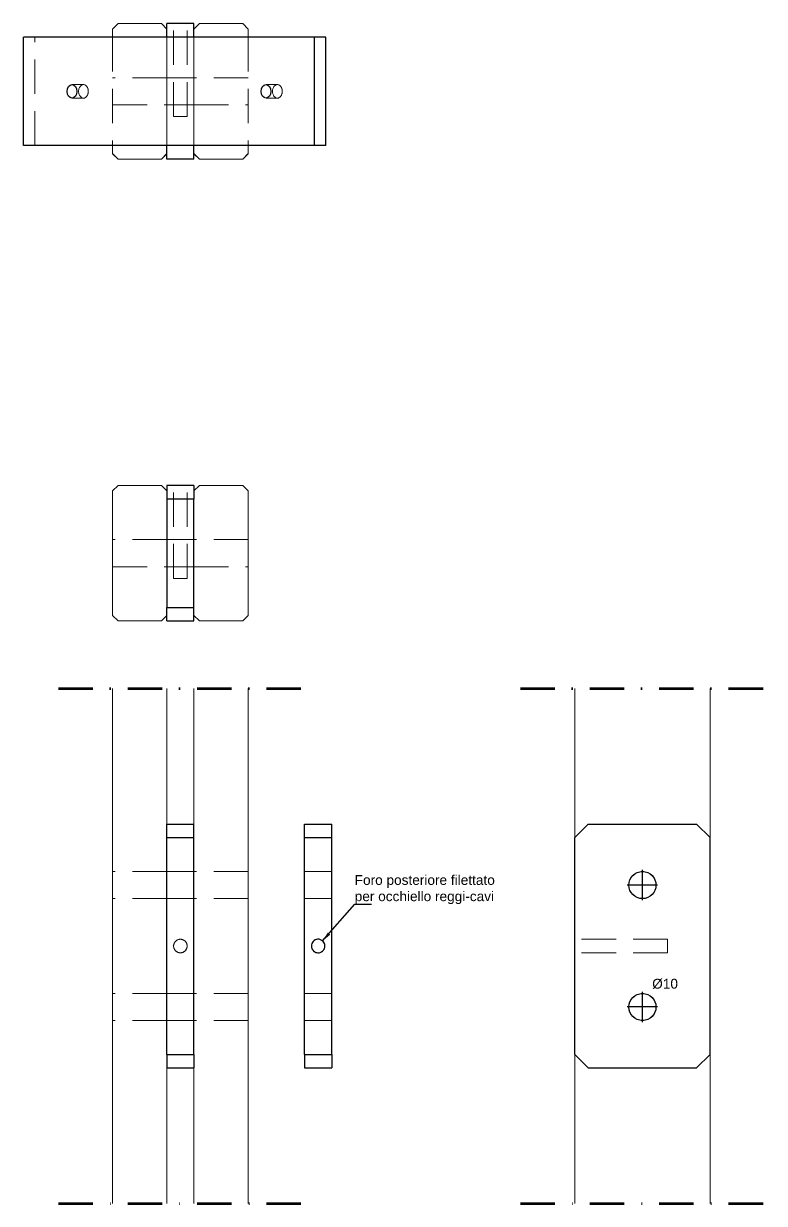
# Model space of a CAD drawing. Header units: millimetres. Extents: x 672 to 1266, y 302 to 1143.
# Drawn here: x 903.6 to 1040.3, y 618.9 to 836.6 of the extents above; entities that cross this region are included whole.
import ezdxf

# ---------------------------------------------------------------- set-up
doc = ezdxf.new("R2010")
doc.units = ezdxf.units.MM
doc.linetypes.add('DASHDOT2', pattern=[12.7, 6.35, -3.175, 0, -3.175])
doc.linetypes.add('HIDDEN', pattern=[9.525, 6.35, -3.175])
for name, color, linetype, lineweight, true_color in [('1_2dist ... 025', 178, 'Continuous', 25, 0x000000), ('1_2dist ... hdn', 250, 'HIDDEN', 9, 0x323232), ('1_2handrail_holder ... 025', 178, 'Continuous', 25, 0x000000), ('1_2handrail_holder ... hd', 250, 'HIDDEN', 9, 0x323232), ('1_2wood ... 010', 178, 'Continuous', 9, 0x000000), ('1_2wood ... hdn', 250, 'HIDDEN', 9, 0x323232), ('dash_dot', 178, 'DASHDOT2', 70, 0x000000), ('dim', 178, 'Continuous', 9, 0x000000)]:
    doc.layers.add(name, color=color, linetype=linetype, lineweight=lineweight, true_color=true_color)
doc.layers.add('G-ANNO-TEXT', color=178, linetype='Continuous', true_color=0x000000)
doc.styles.add('QCADDimTextStyle', font='')
doc.styles.add('textstyle172', font='')
doc.styles.add('textstyle182', font='')
doc.styles.get('QCADDimTextStyle').set_extended_font_data('Arial [Mono]')
doc.styles.get('textstyle172').set_extended_font_data('Arial [TMC ]')
doc.styles.get('textstyle182').set_extended_font_data('Arial [TMC ]')
doc.dimstyles.new('QCADDimStyle', dxfattribs={"dimscale": 10, "dimtxt": 0.18, "dimasz": 0.18, "dimexe": 0.18, "dimexo": 0.0625, "dimgap": 0.09, "dimtad": 1, "dimtoh": 1, "dimdec": 4, "dimzin": 0, "dimdsep": 46, "dimtxsty": 'QCADDimTextStyle', "dimcen": 0.09, "dimadec": 0, "dimazin": 0, "dimtfac": 1, "dimtdec": 4, "dimtofl": 0, "dimtmove": 0, "dimatfit": 3, "dimfxl": 1, "dimtolj": 1, "dimtzin": 0, "dimarcsym": 0})

msp = doc.modelspace()

# ---------------------------------------------------------------- linework, layer by layer
at = {"layer": '1_2dist ... 025'}
for p, q in [((930, 751.42), (930, 748.91)), ((935, 751.42), (930, 751.42)), ((935, 751.42), (935, 748.91)), ((930, 748.91), (930, 728.91)), ((935, 748.91), (930, 748.91)), ((935, 728.91), (935, 748.91)), ((930, 726.41), (930, 728.91)), ((930, 728.91), (935, 728.91)), ((935, 726.41), (935, 728.91)), ((930, 726.41), (935, 726.41)), ((930, 686.41), (930, 688.91)), ((930, 688.91), (935, 688.91)), ((935, 686.41), (935, 688.91)), ((955.42, 686.41), (955.42, 688.91)), ((955.42, 688.91), (960.42, 688.91)), ((960.42, 686.41), (960.42, 688.91)), ((1005.25, 686.41), (1007.75, 688.91)), ((1007.75, 688.91), (1027.75, 688.91)), ((1030.25, 686.41), (1027.75, 688.91)), ((930, 646.41), (930, 686.41)), ((930, 686.41), (935, 686.41)), ((935, 646.41), (935, 686.41)), ((955.42, 646.41), (955.42, 686.41)), ((955.42, 686.41), (960.42, 686.41)), ((960.42, 646.41), (960.42, 686.41)), ((1005.25, 646.41), (1005.25, 686.41)), ((1030.25, 646.41), (1030.25, 686.41)), ((1017.75, 674.86), (1017.75, 680.46)), ((1017.75, 674.86), (1017.75, 680.46)), ((1020.55, 677.66), (1014.95, 677.66)), ((1020.55, 677.66), (1014.95, 677.66)), ((1017.75, 652.36), (1017.75, 657.96)), ((1017.75, 652.36), (1017.75, 657.96)), ((1020.55, 655.16), (1014.95, 655.16)), ((1020.55, 655.16), (1014.95, 655.16)), ((930, 646.41), (935, 646.41)), ((930, 646.41), (930, 643.91)), ((935, 646.41), (935, 643.91)), ((955.42, 646.41), (955.42, 643.91)), ((955.42, 646.41), (960.42, 646.41)), ((960.42, 646.41), (960.42, 643.91)), ((1005.25, 646.41), (1007.75, 643.91)), ((1030.25, 646.41), (1027.75, 643.91)), ((930, 643.91), (935, 643.91)), ((955.42, 643.91), (960.42, 643.91)), ((1007.75, 643.91), (1027.75, 643.91))]:
    msp.add_line(p, q, dxfattribs=at)
for points in [[(1015.25, 677.66), (1015.25, 679.04), (1016.37, 680.16), (1017.75, 680.16)], [(1017.75, 680.16), (1019.13, 680.16), (1020.25, 679.04), (1020.25, 677.66)], [(1017.75, 675.16), (1016.37, 675.16), (1015.25, 676.28), (1015.25, 677.66)], [(1020.25, 677.66), (1020.25, 676.28), (1019.13, 675.16), (1017.75, 675.16)], [(957, 667.27), (956.79, 667.04), (956.66, 666.73), (956.67, 666.41)], [(956.67, 666.41), (956.66, 666.03), (956.85, 665.66), (957.14, 665.43)], [(957.81, 667.66), (957.5, 667.63), (957.21, 667.49), (957, 667.27)], [(958.83, 667.27), (958.57, 667.54), (958.18, 667.69), (957.81, 667.66)], [(958.71, 665.44), (959, 665.68), (959.18, 666.06), (959.17, 666.44)], [(959.17, 666.44), (959.16, 666.75), (959.03, 667.05), (958.83, 667.27)], [(957.14, 665.43), (957.35, 665.27), (957.6, 665.18), (957.85, 665.16)], [(957.85, 665.16), (958.16, 665.15), (958.47, 665.25), (958.71, 665.44)], [(1015.25, 655.16), (1015.25, 656.54), (1016.37, 657.66), (1017.75, 657.66)], [(1017.75, 657.66), (1019.13, 657.66), (1020.25, 656.54), (1020.25, 655.16)], [(1017.75, 652.66), (1016.37, 652.66), (1015.25, 653.78), (1015.25, 655.16)], [(1020.25, 655.16), (1020.25, 653.78), (1019.13, 652.66), (1017.75, 652.66)]]:
    msp.add_open_spline(points, degree=3, dxfattribs=at)
at = {"layer": '1_2dist ... hdn'}
for p, q in [((935, 751.41), (930, 751.41)), ((930, 751.41), (930, 748.91)), ((935, 751.41), (930, 751.41)), ((935, 751.41), (930, 751.41)), ((930, 751.41), (930, 748.91)), ((930, 751.41), (930, 748.91)), ((931.25, 734.26), (931.25, 751.41)), ((931.25, 734.26), (931.25, 751.41)), ((933.75, 734.26), (933.75, 751.41)), ((933.75, 734.26), (933.75, 751.41)), ((935, 751.41), (935, 748.91)), ((935, 751.41), (935, 748.91)), ((935, 751.41), (935, 748.91)), ((935, 748.91), (930, 748.91)), ((930, 748.91), (930, 728.91)), ((935, 748.91), (930, 748.91)), ((935, 748.91), (930, 748.91)), ((930, 748.91), (930, 728.91)), ((930, 748.91), (930, 728.91)), ((935, 728.91), (935, 748.91)), ((935, 728.91), (935, 748.91)), ((935, 728.91), (935, 748.91)), ((935, 741.41), (930, 741.41)), ((935, 741.41), (930, 741.41)), ((935, 741.41), (930, 741.41)), ((935, 741.41), (930, 741.41)), ((930, 741.41), (930, 736.41)), ((930, 736.41), (930, 741.41)), ((930, 741.41), (930, 736.41)), ((930, 736.41), (930, 741.41)), ((930, 741.41), (930, 736.41)), ((930, 736.41), (930, 741.41)), ((930, 741.41), (930, 736.41)), ((930, 736.41), (930, 741.41)), ((935, 741.41), (935, 736.41)), ((935, 736.41), (935, 741.41)), ((935, 741.41), (935, 736.41)), ((935, 736.41), (935, 741.41)), ((935, 741.41), (935, 736.41)), ((935, 736.41), (935, 741.41)), ((935, 741.41), (935, 736.41)), ((935, 736.41), (935, 741.41)), ((930, 736.41), (935, 736.41)), ((930, 736.41), (935, 736.41)), ((930, 736.41), (935, 736.41)), ((930, 736.41), (935, 736.41)), ((931.25, 734.26), (933.75, 734.26)), ((933.75, 734.26), (931.25, 734.26)), ((931.25, 734.26), (933.75, 734.26)), ((933.75, 734.26), (931.25, 734.26)), ((930, 728.91), (935, 728.91)), ((930, 726.41), (930, 728.91)), ((930, 728.91), (935, 728.91)), ((930, 728.91), (935, 728.91)), ((930, 726.41), (930, 728.91)), ((930, 726.41), (930, 728.91)), ((935, 726.41), (935, 728.91)), ((935, 726.41), (935, 728.91)), ((935, 726.41), (935, 728.91)), ((930, 726.41), (935, 726.41)), ((930, 726.41), (935, 726.41)), ((930, 726.41), (935, 726.41)), ((935, 688.91), (930, 688.91)), ((930, 686.41), (930, 688.91)), ((935, 686.41), (935, 688.91)), ((955.42, 686.41), (955.42, 688.91)), ((960.42, 688.91), (955.42, 688.91)), ((960.42, 686.41), (960.42, 688.91)), ((1005.25, 686.41), (1007.75, 688.91)), ((1027.75, 688.91), (1007.75, 688.91)), ((1030.25, 686.41), (1027.75, 688.91)), ((935, 686.41), (930, 686.41)), ((930, 646.41), (930, 686.41)), ((935, 646.41), (935, 686.41)), ((955.42, 646.41), (955.42, 686.41)), ((960.42, 686.41), (955.42, 686.41)), ((960.42, 646.41), (960.42, 686.41)), ((1005.25, 646.41), (1005.25, 686.41)), ((1030.25, 646.41), (1030.25, 686.41)), ((935, 680.16), (930, 680.16)), ((930, 680.16), (930, 675.16)), ((930, 677.66), (930, 680.16)), ((935, 680.16), (935, 675.16)), ((935, 677.66), (935, 680.16)), ((955.42, 680.16), (960.42, 680.16)), ((955.42, 680.16), (955.42, 675.16)), ((955.42, 677.66), (955.42, 680.16)), ((960.42, 680.16), (960.42, 675.16)), ((960.42, 677.66), (960.42, 680.16)), ((930, 675.16), (930, 677.66)), ((935, 675.16), (935, 677.66)), ((955.42, 675.16), (955.42, 677.66)), ((960.42, 675.16), (960.42, 677.66)), ((935, 675.16), (930, 675.16)), ((955.42, 675.16), (960.42, 675.16)), ((1022.4, 667.66), (1005.25, 667.66)), ((1022.4, 665.16), (1005.25, 665.16)), ((935, 657.66), (930, 657.66)), ((930, 657.66), (930, 652.66)), ((930, 655.16), (930, 657.66)), ((935, 657.66), (935, 652.66)), ((935, 655.16), (935, 657.66)), ((955.42, 657.66), (960.42, 657.66)), ((955.42, 657.66), (955.42, 652.66)), ((955.42, 655.16), (955.42, 657.66)), ((960.42, 657.66), (960.42, 652.66)), ((960.42, 655.16), (960.42, 657.66)), ((930, 652.66), (930, 655.16)), ((935, 652.66), (935, 655.16)), ((955.42, 652.66), (955.42, 655.16)), ((960.42, 652.66), (960.42, 655.16)), ((935, 652.66), (930, 652.66)), ((955.42, 652.66), (960.42, 652.66)), ((935, 646.41), (930, 646.41)), ((930, 646.41), (930, 643.91)), ((935, 646.41), (935, 643.91)), ((955.42, 646.41), (955.42, 643.91)), ((960.42, 646.41), (955.42, 646.41)), ((960.42, 646.41), (960.42, 643.91)), ((1005.25, 646.41), (1007.75, 643.91)), ((1030.25, 646.41), (1027.75, 643.91)), ((935, 643.91), (930, 643.91)), ((960.42, 643.91), (955.42, 643.91)), ((1027.75, 643.91), (1007.75, 643.91))]:
    msp.add_line(p, q, dxfattribs=at)
for points in [[(931.25, 751.41), (931.25, 751.41), (931.37, 751.41), (931.59, 751.41)], [(931.71, 751.41), (931.42, 751.41), (931.25, 751.41), (931.25, 751.41)], [(931.25, 751.41), (931.25, 751.41), (931.37, 751.41), (931.59, 751.41)], [(931.71, 751.41), (931.42, 751.41), (931.25, 751.41), (931.25, 751.41)], [(931.59, 751.41), (931.8, 751.41), (932.09, 751.41), (932.39, 751.41)], [(931.59, 751.41), (931.8, 751.41), (932.09, 751.41), (932.39, 751.41)], [(932.56, 751.41), (932.26, 751.41), (931.95, 751.41), (931.71, 751.41)], [(932.56, 751.41), (932.26, 751.41), (931.95, 751.41), (931.71, 751.41)], [(932.39, 751.41), (932.77, 751.41), (933.16, 751.41), (933.41, 751.41)], [(932.39, 751.41), (932.77, 751.41), (933.16, 751.41), (933.41, 751.41)], [(933.27, 751.41), (933.07, 751.41), (932.82, 751.41), (932.56, 751.41)], [(933.27, 751.41), (933.07, 751.41), (932.82, 751.41), (932.56, 751.41)], [(933.75, 751.41), (933.75, 751.41), (933.57, 751.41), (933.27, 751.41)], [(933.75, 751.41), (933.75, 751.41), (933.57, 751.41), (933.27, 751.41)], [(933.41, 751.41), (933.63, 751.41), (933.75, 751.41), (933.75, 751.41)], [(933.41, 751.41), (933.63, 751.41), (933.75, 751.41), (933.75, 751.41)], [(1015.25, 677.66), (1015.25, 679.04), (1016.37, 680.16), (1017.75, 680.16)], [(1017.75, 680.16), (1019.13, 680.16), (1020.25, 679.04), (1020.25, 677.66)], [(1017.75, 675.16), (1016.37, 675.16), (1015.25, 676.28), (1015.25, 677.66)], [(1020.25, 677.66), (1020.25, 676.28), (1019.13, 675.16), (1017.75, 675.16)], [(931.71, 665.44), (931.41, 665.68), (931.24, 666.06), (931.25, 666.44)], [(932.5, 667.66), (931.81, 667.66), (931.25, 667.1), (931.25, 666.41)], [(931.25, 666.44), (931.26, 666.75), (931.38, 667.05), (931.59, 667.27)], [(931.25, 666.41), (931.25, 665.72), (931.81, 665.16), (932.5, 665.16)], [(931.59, 667.27), (931.85, 667.54), (932.23, 667.69), (932.61, 667.66)], [(933.75, 666.41), (933.75, 667.1), (933.19, 667.66), (932.5, 667.66)], [(932.5, 665.16), (933.19, 665.16), (933.75, 665.72), (933.75, 666.41)], [(932.61, 667.66), (932.91, 667.63), (933.2, 667.49), (933.41, 667.27)], [(933.75, 666.41), (933.75, 666.03), (933.57, 665.66), (933.27, 665.43)], [(933.41, 667.27), (933.63, 667.04), (933.75, 666.73), (933.75, 666.41)], [(957.92, 667.66), (957.22, 667.66), (956.67, 667.1), (956.67, 666.41)], [(956.67, 666.41), (956.67, 665.72), (957.22, 665.16), (957.92, 665.16)], [(959.17, 666.41), (959.17, 667.1), (958.61, 667.66), (957.92, 667.66)], [(957.92, 665.16), (958.61, 665.16), (959.17, 665.72), (959.17, 666.41)], [(1005.25, 667.66), (1005.25, 667.66), (1005.25, 667.52), (1005.25, 667.27)], [(1005.25, 667.27), (1005.25, 667.52), (1005.25, 667.66), (1005.25, 667.66)], [(1005.25, 667.27), (1005.25, 667.04), (1005.25, 666.73), (1005.25, 666.41)], [(1005.25, 666.44), (1005.25, 666.75), (1005.25, 667.05), (1005.25, 667.27)], [(1005.25, 665.6), (1005.25, 665.83), (1005.25, 666.14), (1005.25, 666.44)], [(1005.25, 666.41), (1005.25, 666.03), (1005.25, 665.66), (1005.25, 665.43)], [(1022.4, 667.66), (1022.4, 667.66), (1022.4, 667.1), (1022.4, 666.41)], [(1022.4, 666.41), (1022.4, 667.1), (1022.4, 667.66), (1022.4, 667.66)], [(1022.4, 665.16), (1022.4, 665.16), (1022.4, 665.72), (1022.4, 666.41)], [(1022.4, 666.41), (1022.4, 665.72), (1022.4, 665.16), (1022.4, 665.16)], [(932.56, 665.16), (932.26, 665.15), (931.95, 665.25), (931.71, 665.44)], [(933.27, 665.43), (933.07, 665.27), (932.82, 665.18), (932.56, 665.16)], [(1005.25, 665.16), (1005.25, 665.16), (1005.25, 665.32), (1005.25, 665.6)], [(1005.25, 665.43), (1005.25, 665.26), (1005.25, 665.16), (1005.25, 665.16)], [(1015.25, 655.16), (1015.25, 656.54), (1016.37, 657.66), (1017.75, 657.66)], [(1017.75, 657.66), (1019.13, 657.66), (1020.25, 656.54), (1020.25, 655.16)], [(1017.75, 652.66), (1016.37, 652.66), (1015.25, 653.78), (1015.25, 655.16)], [(1020.25, 655.16), (1020.25, 653.78), (1019.13, 652.66), (1017.75, 652.66)]]:
    msp.add_open_spline(points, degree=3, dxfattribs=at)
at = {"layer": '1_2handrail_holder ... 025'}
for p, q in [((930, 834.15), (930, 836.64)), ((935, 836.64), (930, 836.64)), ((935, 834.15), (935, 836.64)), ((903.57, 814.14), (903.57, 834.15)), ((957.24, 834.15), (903.57, 834.15)), ((959.34, 834.15), (957.24, 834.15)), ((957.24, 814.14), (957.24, 834.15)), ((959.34, 814.14), (959.34, 834.15)), ((957.24, 814.14), (903.57, 814.14)), ((930, 811.64), (930, 814.14)), ((935, 811.64), (935, 814.14)), ((959.34, 814.14), (957.24, 814.14)), ((935, 811.64), (930, 811.64))]:
    msp.add_line(p, q, dxfattribs=at)
for points in [[(911.62, 824.14), (911.62, 824.84), (912.02, 825.39), (912.52, 825.39)], [(912.52, 825.39), (913.01, 825.39), (913.41, 824.84), (913.41, 824.14)], [(947.4, 824.14), (947.4, 824.84), (947.8, 825.39), (948.29, 825.39)], [(948.29, 825.39), (948.79, 825.39), (949.19, 824.84), (949.19, 824.14)], [(912.52, 822.89), (912.02, 822.89), (911.62, 823.45), (911.62, 824.14)], [(913.41, 824.14), (913.41, 823.45), (913.01, 822.89), (912.52, 822.89)], [(948.29, 822.89), (947.8, 822.89), (947.4, 823.45), (947.4, 824.14)], [(949.19, 824.14), (949.19, 823.45), (948.79, 822.89), (948.29, 822.89)]]:
    msp.add_open_spline(points, degree=3, dxfattribs=at)
at = {"layer": '1_2handrail_holder ... hd'}
for p, q in [((930, 836.64), (935, 836.64)), ((930, 836.64), (930, 836.64)), ((930, 834.15), (930, 836.64)), ((931.25, 819.49), (931.25, 836.64)), ((933.75, 819.49), (933.75, 836.64)), ((935, 836.64), (935, 836.64)), ((935, 834.15), (935, 836.64)), ((903.57, 834.15), (905.67, 834.15)), ((905.67, 834.15), (959.34, 834.15)), ((905.67, 814.15), (905.67, 834.15)), ((930, 834.15), (935, 834.15)), ((930, 814.15), (930, 834.15)), ((930, 814.15), (930, 834.15)), ((935, 814.15), (935, 834.15)), ((935, 814.15), (935, 834.15)), ((914.61, 825.4), (912.52, 825.4)), ((935, 826.65), (930, 826.65)), ((935, 826.65), (930, 826.65)), ((930, 826.65), (930, 821.64)), ((930, 821.64), (930, 826.65)), ((930, 826.65), (930, 821.64)), ((930, 821.64), (930, 826.65)), ((935, 826.65), (935, 821.64)), ((935, 821.64), (935, 826.65)), ((935, 826.65), (935, 821.64)), ((935, 821.64), (935, 826.65)), ((950.39, 825.4), (948.3, 825.4)), ((912.52, 822.89), (914.61, 822.89)), ((930, 821.64), (935, 821.64)), ((930, 821.64), (935, 821.64)), ((948.3, 822.89), (950.39, 822.89)), ((931.25, 819.49), (933.75, 819.49)), ((933.75, 819.49), (931.25, 819.49)), ((903.57, 814.15), (905.67, 814.15)), ((905.67, 814.15), (959.34, 814.15)), ((930, 814.15), (935, 814.15)), ((930, 814.15), (930, 811.64)), ((935, 814.15), (935, 811.64)), ((930, 811.64), (935, 811.64)), ((930, 811.64), (930, 811.64)), ((935, 811.64), (935, 811.64))]:
    msp.add_line(p, q, dxfattribs=at)
for points in [[(931.25, 836.64), (931.25, 836.64), (931.37, 836.64), (931.59, 836.64)], [(931.71, 836.64), (931.42, 836.64), (931.25, 836.64), (931.25, 836.64)], [(931.59, 836.64), (931.8, 836.64), (932.09, 836.64), (932.39, 836.64)], [(932.56, 836.64), (932.26, 836.64), (931.95, 836.64), (931.71, 836.64)], [(932.39, 836.64), (932.77, 836.64), (933.16, 836.64), (933.41, 836.64)], [(933.27, 836.64), (933.07, 836.64), (932.82, 836.64), (932.56, 836.64)], [(933.75, 836.64), (933.75, 836.64), (933.57, 836.64), (933.27, 836.64)], [(933.41, 836.64), (933.63, 836.64), (933.75, 836.64), (933.75, 836.64)], [(913.72, 824.15), (913.72, 824.84), (914.12, 825.4), (914.61, 825.4)], [(914.61, 825.4), (915.11, 825.4), (915.51, 824.84), (915.51, 824.15)], [(949.5, 824.15), (949.5, 824.84), (949.9, 825.4), (950.39, 825.4)], [(950.39, 825.4), (950.89, 825.4), (951.29, 824.84), (951.29, 824.15)], [(914.61, 822.89), (914.12, 822.89), (913.72, 823.46), (913.72, 824.15)], [(915.51, 824.15), (915.51, 823.46), (915.11, 822.89), (914.61, 822.89)], [(950.39, 822.89), (949.9, 822.89), (949.5, 823.46), (949.5, 824.15)], [(951.29, 824.15), (951.29, 823.46), (950.89, 822.89), (950.39, 822.89)]]:
    msp.add_open_spline(points, degree=3, dxfattribs=at)
at = {"layer": '1_2wood ... 010'}
for p, q in [((921, 836.65), (920, 835.65)), ((921, 836.65), (929, 836.65)), ((929, 836.65), (930, 835.65)), ((936, 836.65), (935, 835.65)), ((944, 836.65), (936, 836.65)), ((944, 836.65), (945, 835.65)), ((920, 834.15), (920, 835.65)), ((930, 834.15), (930, 835.65)), ((935, 834.15), (935, 835.65)), ((945, 834.15), (945, 835.65)), ((920, 812.65), (920, 814.15)), ((920, 812.65), (921, 811.65)), ((930, 812.65), (929, 811.65)), ((930, 812.65), (930, 814.15)), ((935, 812.65), (935, 814.15)), ((935, 812.65), (936, 811.65)), ((945, 812.65), (944, 811.65)), ((945, 812.65), (945, 814.15)), ((921, 811.65), (929, 811.65)), ((944, 811.65), (936, 811.65)), ((921, 751.41), (920, 750.41)), ((921, 751.41), (929, 751.41)), ((929, 751.41), (930, 750.41)), ((936, 751.41), (935, 750.41)), ((944, 751.41), (936, 751.41)), ((944, 751.41), (945, 750.41)), ((920, 727.41), (920, 750.41)), ((930, 727.41), (930, 750.41)), ((935, 727.41), (935, 750.41)), ((945, 727.41), (945, 750.41)), ((920, 727.41), (921, 726.41)), ((930, 727.41), (929, 726.41)), ((935, 727.41), (936, 726.41)), ((945, 727.41), (944, 726.41)), ((921, 726.41), (929, 726.41)), ((944, 726.41), (936, 726.41)), ((920, 618.91), (920, 713.91)), ((930, 618.91), (930, 713.91)), ((935, 618.91), (935, 713.91)), ((945, 618.91), (945, 713.91)), ((1005.25, 618.91), (1005.25, 713.91)), ((1030.25, 618.91), (1030.25, 713.91)), ((1017.75, 674.86), (1017.75, 680.46)), ((1017.75, 674.86), (1017.75, 680.46)), ((1020.55, 677.66), (1014.95, 677.66)), ((1020.55, 677.66), (1014.95, 677.66)), ((1017.75, 652.36), (1017.75, 657.96)), ((1017.75, 652.36), (1017.75, 657.96)), ((1020.55, 655.16), (1014.95, 655.16)), ((1020.55, 655.16), (1014.95, 655.16))]:
    msp.add_line(p, q, dxfattribs=at)
for points in [[(1015.25, 677.66), (1015.25, 679.04), (1016.37, 680.16), (1017.75, 680.16)], [(1017.75, 680.16), (1019.13, 680.16), (1020.25, 679.04), (1020.25, 677.66)], [(1017.75, 675.16), (1016.37, 675.16), (1015.25, 676.28), (1015.25, 677.66)], [(1020.25, 677.66), (1020.25, 676.28), (1019.13, 675.16), (1017.75, 675.16)], [(1015.25, 655.16), (1015.25, 656.54), (1016.37, 657.66), (1017.75, 657.66)], [(1017.75, 657.66), (1019.13, 657.66), (1020.25, 656.54), (1020.25, 655.16)], [(1017.75, 652.66), (1016.37, 652.66), (1015.25, 653.78), (1015.25, 655.16)], [(1020.25, 655.16), (1020.25, 653.78), (1019.13, 652.66), (1017.75, 652.66)]]:
    msp.add_open_spline(points, degree=3, dxfattribs=at)
at = {"layer": '1_2wood ... hdn'}
for p, q in [((920, 835.64), (921, 836.64)), ((921, 836.64), (929, 836.64)), ((930, 835.64), (929, 836.64)), ((935, 835.64), (936, 836.64)), ((944, 836.64), (936, 836.64)), ((945, 835.64), (944, 836.64)), ((920, 834.15), (920, 835.64)), ((920, 834.15), (920, 814.15)), ((930, 834.15), (930, 835.64)), ((930, 834.15), (930, 814.15)), ((935, 834.15), (935, 835.64)), ((935, 834.15), (935, 814.15)), ((945, 834.15), (945, 835.64)), ((945, 834.15), (945, 814.15)), ((930, 826.64), (920, 826.64)), ((930, 826.64), (920, 826.64)), ((930, 826.64), (920, 826.64)), ((930, 826.64), (920, 826.64)), ((930, 826.64), (920, 826.64)), ((930, 826.64), (920, 826.64)), ((930, 826.64), (920, 826.64)), ((930, 826.64), (920, 826.64)), ((930, 826.64), (920, 826.64)), ((930, 826.64), (920, 826.64)), ((945, 826.64), (935, 826.64)), ((945, 826.64), (935, 826.64)), ((945, 826.64), (935, 826.64)), ((945, 826.64), (935, 826.64)), ((945, 826.64), (935, 826.64)), ((945, 826.64), (935, 826.64)), ((945, 826.64), (935, 826.64)), ((945, 826.64), (935, 826.64)), ((945, 826.64), (935, 826.64)), ((945, 826.64), (935, 826.64)), ((920, 821.64), (930, 821.64)), ((920, 821.64), (930, 821.64)), ((920, 821.64), (930, 821.64)), ((920, 821.64), (930, 821.64)), ((920, 821.64), (930, 821.64)), ((920, 821.64), (930, 821.64)), ((920, 821.64), (930, 821.64)), ((920, 821.64), (930, 821.64)), ((920, 821.64), (930, 821.64)), ((920, 821.64), (930, 821.64)), ((935, 821.64), (945, 821.64)), ((935, 821.64), (945, 821.64)), ((935, 821.64), (945, 821.64)), ((935, 821.64), (945, 821.64)), ((935, 821.64), (945, 821.64)), ((935, 821.64), (945, 821.64)), ((935, 821.64), (945, 821.64)), ((935, 821.64), (945, 821.64)), ((935, 821.64), (945, 821.64)), ((935, 821.64), (945, 821.64)), ((920, 812.64), (920, 814.15)), ((920, 812.64), (921, 811.64)), ((930, 812.64), (929, 811.64)), ((930, 812.64), (930, 814.15)), ((935, 812.64), (935, 814.15)), ((935, 812.64), (936, 811.64)), ((945, 812.64), (944, 811.64)), ((945, 812.64), (945, 814.15)), ((921, 811.64), (929, 811.64)), ((944, 811.64), (936, 811.64)), ((920, 750.41), (921, 751.41)), ((921, 751.41), (929, 751.41)), ((930, 750.41), (929, 751.41)), ((935, 750.41), (936, 751.41)), ((944, 751.41), (936, 751.41)), ((945, 750.41), (944, 751.41)), ((920, 727.41), (920, 750.41)), ((930, 727.41), (930, 750.41)), ((935, 727.41), (935, 750.41)), ((945, 727.41), (945, 750.41)), ((920, 741.41), (920, 736.41)), ((920, 736.41), (920, 741.41)), ((920, 741.41), (920, 736.41)), ((920, 736.41), (920, 741.41)), ((920, 741.41), (920, 736.41)), ((920, 736.41), (920, 741.41)), ((920, 741.41), (920, 736.41)), ((920, 736.41), (920, 741.41)), ((920, 741.41), (920, 736.41)), ((920, 736.41), (920, 741.41)), ((920, 741.41), (920, 736.41)), ((920, 736.41), (920, 741.41)), ((920, 741.41), (920, 736.41)), ((920, 736.41), (920, 741.41)), ((920, 741.41), (920, 736.41)), ((920, 736.41), (920, 741.41)), ((920, 741.41), (920, 736.41)), ((920, 736.41), (920, 741.41)), ((920, 741.41), (920, 736.41)), ((920, 736.41), (920, 741.41)), ((930, 741.41), (920, 741.41)), ((930, 741.41), (920, 741.41)), ((930, 741.41), (920, 741.41)), ((930, 741.41), (920, 741.41)), ((930, 741.41), (920, 741.41)), ((930, 741.41), (920, 741.41)), ((930, 741.41), (920, 741.41)), ((930, 741.41), (920, 741.41)), ((930, 741.41), (920, 741.41)), ((930, 741.41), (920, 741.41)), ((930, 741.41), (930, 736.41)), ((930, 736.41), (930, 741.41)), ((930, 741.41), (930, 736.41)), ((930, 736.41), (930, 741.41)), ((930, 741.41), (930, 736.41)), ((930, 736.41), (930, 741.41)), ((930, 741.41), (930, 736.41)), ((930, 736.41), (930, 741.41)), ((930, 741.41), (930, 736.41)), ((930, 736.41), (930, 741.41)), ((930, 741.41), (930, 736.41)), ((930, 736.41), (930, 741.41)), ((930, 741.41), (930, 736.41)), ((930, 736.41), (930, 741.41)), ((930, 741.41), (930, 736.41)), ((930, 736.41), (930, 741.41)), ((930, 741.41), (930, 736.41)), ((930, 736.41), (930, 741.41)), ((930, 741.41), (930, 736.41)), ((930, 736.41), (930, 741.41)), ((935, 741.41), (935, 736.41)), ((935, 736.41), (935, 741.41)), ((935, 741.41), (935, 736.41)), ((935, 736.41), (935, 741.41)), ((935, 741.41), (935, 736.41)), ((935, 736.41), (935, 741.41)), ((935, 741.41), (935, 736.41)), ((935, 736.41), (935, 741.41)), ((935, 741.41), (935, 736.41)), ((935, 736.41), (935, 741.41)), ((935, 741.41), (935, 736.41)), ((935, 736.41), (935, 741.41)), ((935, 741.41), (935, 736.41)), ((935, 736.41), (935, 741.41)), ((935, 741.41), (935, 736.41)), ((935, 736.41), (935, 741.41)), ((935, 741.41), (935, 736.41)), ((935, 736.41), (935, 741.41)), ((935, 741.41), (935, 736.41)), ((935, 736.41), (935, 741.41)), ((945, 741.41), (935, 741.41)), ((945, 741.41), (935, 741.41)), ((945, 741.41), (935, 741.41)), ((945, 741.41), (935, 741.41)), ((945, 741.41), (935, 741.41)), ((945, 741.41), (935, 741.41)), ((945, 741.41), (935, 741.41)), ((945, 741.41), (935, 741.41)), ((945, 741.41), (935, 741.41)), ((945, 741.41), (935, 741.41)), ((945, 741.41), (945, 736.41)), ((945, 736.41), (945, 741.41)), ((945, 741.41), (945, 736.41)), ((945, 736.41), (945, 741.41)), ((945, 741.41), (945, 736.41)), ((945, 736.41), (945, 741.41)), ((945, 741.41), (945, 736.41)), ((945, 736.41), (945, 741.41)), ((945, 741.41), (945, 736.41)), ((945, 736.41), (945, 741.41)), ((945, 741.41), (945, 736.41)), ((945, 736.41), (945, 741.41)), ((945, 741.41), (945, 736.41)), ((945, 736.41), (945, 741.41)), ((945, 741.41), (945, 736.41)), ((945, 736.41), (945, 741.41)), ((945, 741.41), (945, 736.41)), ((945, 736.41), (945, 741.41)), ((945, 741.41), (945, 736.41)), ((945, 736.41), (945, 741.41)), ((920, 736.41), (930, 736.41)), ((920, 736.41), (930, 736.41)), ((920, 736.41), (930, 736.41)), ((920, 736.41), (930, 736.41)), ((920, 736.41), (930, 736.41)), ((920, 736.41), (930, 736.41)), ((920, 736.41), (930, 736.41)), ((920, 736.41), (930, 736.41)), ((920, 736.41), (930, 736.41)), ((920, 736.41), (930, 736.41)), ((935, 736.41), (945, 736.41)), ((935, 736.41), (945, 736.41)), ((935, 736.41), (945, 736.41)), ((935, 736.41), (945, 736.41)), ((935, 736.41), (945, 736.41)), ((935, 736.41), (945, 736.41)), ((935, 736.41), (945, 736.41)), ((935, 736.41), (945, 736.41)), ((935, 736.41), (945, 736.41)), ((935, 736.41), (945, 736.41)), ((920, 727.41), (921, 726.41)), ((930, 727.41), (929, 726.41)), ((935, 727.41), (936, 726.41)), ((945, 727.41), (944, 726.41)), ((921, 726.41), (929, 726.41)), ((944, 726.41), (936, 726.41)), ((920, 618.91), (920, 713.91)), ((930, 618.91), (930, 713.91)), ((935, 618.91), (935, 713.91)), ((945, 618.91), (945, 713.91)), ((930, 680.16), (920, 680.16)), ((920, 680.16), (920, 675.16)), ((920, 677.66), (920, 680.16)), ((930, 680.16), (930, 675.16)), ((930, 677.66), (930, 680.16)), ((935, 680.16), (935, 675.16)), ((935, 677.66), (935, 680.16)), ((945, 680.16), (935, 680.16)), ((945, 680.16), (945, 675.16)), ((945, 677.66), (945, 680.16)), ((920, 675.16), (920, 677.66)), ((930, 675.16), (930, 677.66)), ((935, 675.16), (935, 677.66)), ((945, 675.16), (945, 677.66)), ((930, 675.16), (920, 675.16)), ((945, 675.16), (935, 675.16)), ((930, 657.66), (920, 657.66)), ((920, 657.66), (920, 652.66)), ((920, 655.16), (920, 657.66)), ((930, 657.66), (930, 652.66)), ((930, 655.16), (930, 657.66)), ((935, 657.66), (935, 652.66)), ((935, 655.16), (935, 657.66)), ((945, 657.66), (935, 657.66)), ((945, 657.66), (945, 652.66)), ((945, 655.16), (945, 657.66)), ((920, 652.66), (920, 655.16)), ((930, 652.66), (930, 655.16)), ((935, 652.66), (935, 655.16)), ((945, 652.66), (945, 655.16)), ((930, 652.66), (920, 652.66)), ((945, 652.66), (935, 652.66))]:
    msp.add_line(p, q, dxfattribs=at)
at = {"layer": 'dash_dot'}
for p, q in [((910, 713.91), (955, 713.91)), ((995.25, 713.91), (1040.25, 713.91)), ((910, 618.91), (955, 618.91)), ((995.25, 618.91), (1040.25, 618.91))]:
    msp.add_line(p, q, dxfattribs=at)

# ---------------------------------------------------------------- texts
at = {"layer": 'dim', "insert": (1019.55, 658.49), "char_height": 1.8, "attachment_point": 7, "style": 'textstyle172'}
msp.add_mtext('%%c10', dxfattribs=at)
at = {"layer": 'G-ANNO-TEXT', "insert": (964.66, 674.15), "char_height": 1.8, "attachment_point": 7, "style": 'textstyle182'}
msp.add_mtext('Foro posteriore filettato\\Pper occhiello reggi-cavi', dxfattribs=at)

# ---------------------------------------------------------------- leaders
at = {"layer": 'dim'}
msp.add_leader([(958.74, 667.35), (964.66, 674.15), (967.77, 674.15)], dimstyle='QCADDimStyle', dxfattribs=at)

doc.saveas('drawing.dxf')
